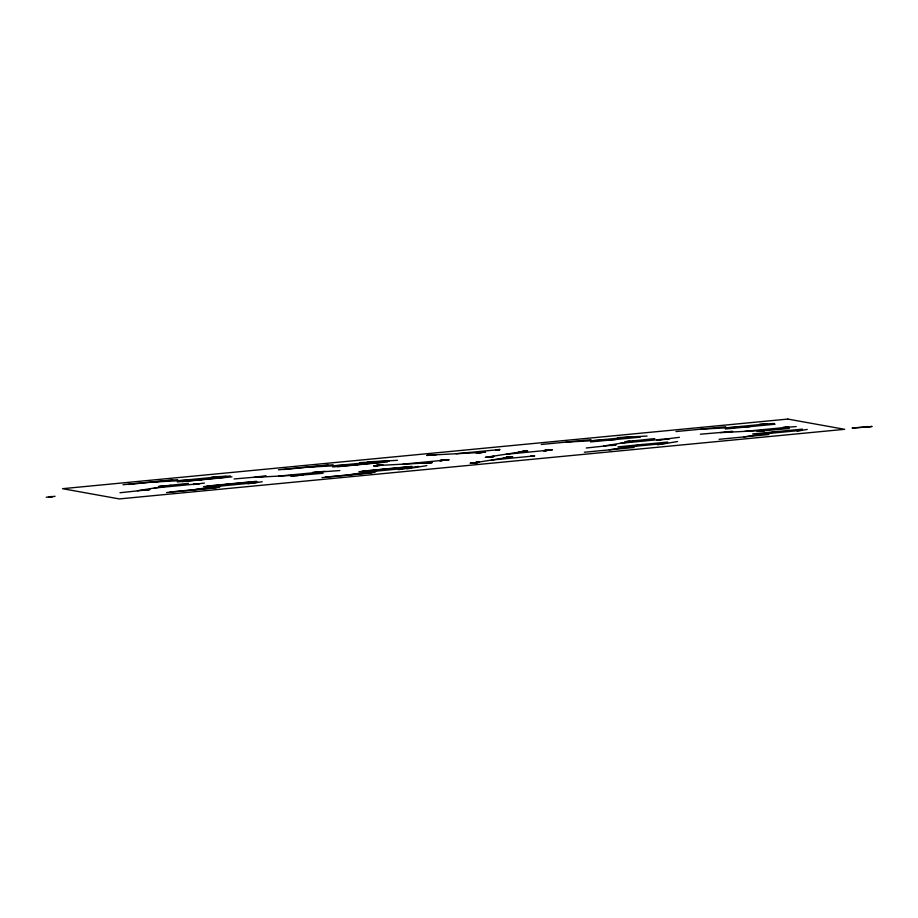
<?xml version="1.0" encoding="UTF-8"?>
<svg xmlns="http://www.w3.org/2000/svg" width="918" height="918" viewBox="0 0 918 918"><rect width="100%" height="100%" fill="white"/><g stroke="black" fill="none" stroke-linecap="round" stroke-linejoin="round"><path stroke-width="1.38" d="M431.311 455.007L428.637 455.271L429.681 455.213M429.601 455.167L430.978 455.041L430.117 455.041M429.349 462.706L430.393 462.649L422.865 463.315L426.973 462.959M444.197 460.193L441.489 460.446L442.878 460.274M443.394 460.285L442.487 460.343M443.164 460.388L446.274 460.033L444.519 460.205M480.63 452.448L477.911 452.7L479.299 452.528M479.827 452.54L478.909 452.608M479.999 452.425L482.696 452.287L481.594 452.448M495.548 449.9L497.453 449.774M497.728 449.763L499.484 449.591L496.133 449.877L499.966 449.556L498.164 449.694M498.497 449.705L497.808 449.763M498.313 449.717L498.704 449.648M487.091 457.198L485.289 457.394L523.306 451.53M471.267 463.154L472.609 462.947M479.012 462.316L474.904 462.764L477.796 462.374M519.749 451.908L520.713 451.748M503.684 457.852L507.78 457.405L504.797 457.807M525.268 451.369L526.875 451.163L519.749 451.908M510.087 457.221L511.429 457.003M512.588 456.923L508.48 457.371M546.095 450.52L544.408 450.623L547.633 450.313L543.525 450.715L546.015 450.417M488.904 457.015L488.433 457.038M491.038 456.82L492.335 456.602M475.857 462.672L477.027 462.5M521.975 451.702L522.101 451.713M525.257 451.289L523.65 451.484L527.724 451.082L523.96 451.484M524.603 451.369L521.917 451.61M525.922 451.277L525.165 451.277M512.588 456.912L509.433 457.279L511.372 456.969M546.187 450.44L552.418 449.797L548.975 450.095M547.92 450.359L549.354 450.061M548.31 450.199L551.534 449.877L550.571 450.038M491.348 460.079L534.574 455.913M533.622 456.028L532.233 456.212M531.889 456.223L530.558 456.338L533.668 456.062M471.152 463.108L474.514 462.867M119.983 492.736L149.886 489.546L144.849 490.35M163.622 485.725L158.584 486.54L188.488 483.338M137.448 490.74L171.023 485.347M194.8 489.627L228.375 484.234M247.998 483.763L258.073 482.145M252.14 483.361L262.215 481.743M350.217 474.709L383.793 469.316M398.378 469.66L418.528 466.413M406.674 468.857L426.813 465.621M474.56 462.775L509.26 457.164M586.246 447.995L616.15 444.805L611.113 445.609M629.886 440.984L624.848 441.787L654.752 438.597M603.711 445.999L637.287 440.594M609.254 449.854L642.83 444.461M657.414 444.794L677.564 441.558M743.959 436.922L777.535 431.529M797.157 431.058L807.22 429.44M490.384 456.877L494.182 456.464L490.407 456.82L491.52 456.739M547.323 450.313L548.551 450.095M548.62 450.199L549.653 449.981M506.828 457.497L503.672 457.852M507.482 457.439L509.88 457.29M473.263 462.89L471.886 463.062M532.142 456.154L531.556 456.246M521.355 451.702L520.667 451.805L524.43 451.323M491.692 456.762L493.299 456.556L491.337 456.694M505.531 457.6L504.843 457.761M506.185 457.543L505.485 457.657L508.102 457.451L507.011 457.6M477.165 462.557L477.853 462.408M534.586 455.948L533.484 456.074M482.26 452.379L485.565 452.046L481.927 452.413M445.838 460.125L449.143 459.78L445.494 460.159M522.617 451.576L518.865 452L521.435 451.805M533.771 456.028L533.392 456.016M521.573 451.622L523.891 451.369M523.26 451.645L525.05 451.449M487.997 457.026L490.315 456.774M488.686 456.98L491.486 456.843M506.392 457.474L510.764 457.026M472.816 462.867L474.617 462.672M476.304 462.695L470.108 463.246L472.678 463.051M489.156 457.095L490.201 456.797M475.685 462.569L472.747 463.016L473.355 462.959M377.264 465.506L373.546 465.874L377.539 465.575M427.077 462.924L424.747 463.142L427.329 462.936M428.362 462.844L428.913 462.879M376.77 465.529L375.428 465.701L383.036 465.047L378.491 465.415M379.731 465.38L381.119 465.208L377.47 465.426M549.09 450.038L545.303 450.589M546.841 450.474L547.507 450.382M489.753 456.912L491.417 456.659M473.436 462.993L476.557 462.477M429.498 455.121L426.755 455.431L431.231 455.053M432.952 454.938L434.34 454.766L430.68 454.984M433.434 454.915L436.257 454.605L432.607 454.972M478.806 452.563L476.075 452.872L480.55 452.494M482.753 452.356L483.729 452.253L482.57 452.264M522.64 451.667L521.298 451.84M442.384 460.297L439.653 460.618L444.117 460.239M446.332 460.102L447.296 459.998L446.137 460.01M426.09 462.97L427.409 462.89M429.05 462.821L426.227 462.924M475.237 462.649L476.235 462.511M123.046 484.704L172.779 479.942M278.464 469.798L328.196 465.024M541.299 444.473L591.031 439.699M675.992 431.552L725.736 426.778M127.981 484.452L177.713 479.678M283.398 469.534L333.131 464.76M456.12 453.733L497.567 449.763M590.825 440.812L632.273 436.83M725.518 427.88L766.966 423.909M177.507 480.791L218.943 476.809M332.924 465.874L374.372 461.892M590.618 441.914L640.351 437.14M725.312 428.993L775.044 424.219M177.289 481.893L227.033 477.119M332.718 466.975L382.45 462.202M182.223 481.64L231.956 476.867M337.652 466.723L387.385 461.949M325.052 471.324L312.625 472.518L339.855 470.555M679.412 437.312L656.909 440.124L669.348 438.93M204.416 483.063L193.159 484.463L199.378 483.866M788.803 426.985L782.584 427.581L796.204 426.595M154.235 488.043L195.683 484.061M278.579 476.109L320.015 472.127M402.91 464.175L444.358 460.193M506.529 454.238L547.966 450.256M620.499 443.291L661.947 439.32M744.842 431.368L786.278 427.386M490.74 456.774L491.727 456.636M487.722 457.233L488.732 457.095M206.86 486.081L256.604 481.307M362.289 471.163L412.021 466.39M510.133 457.084L509.146 457.221M203.509 486.62L253.242 481.847M358.927 471.703L408.659 466.929M507.126 457.543L506.323 457.623L506.92 457.566M617.963 446.848L667.696 442.074M752.668 433.916L802.401 429.142M211.588 486.93L253.035 482.948M367.005 472.013L408.453 468.042M626.042 447.158L667.489 443.176M760.747 434.225L802.194 430.255M169.933 492.014L219.666 487.24M325.351 477.096L375.095 472.322M472.541 463.085L473.55 462.947M584.387 452.241L634.12 447.468M719.092 439.309L768.825 434.535M166.571 492.553L216.315 487.779M322 477.635L371.733 472.862M868.99 426.778L872.1 426.48L852.065 428.029L869.312 426.847L867.441 426.503M429.945 455.076L427.639 455.351L429.096 455.271M377.103 465.506L374.418 465.782L375.875 465.713M379.398 465.415L382.083 465.128L380.626 465.196M428.717 462.856L432.355 462.488L427.731 462.901M431.621 455.018L433.124 454.858M433.376 454.938L430.278 455.202M480.94 452.459L482.684 452.379M378.09 465.449L376.598 465.61M378.411 465.46L379.914 465.3M549.561 450.015L550.444 449.969M446.263 460.125L444.668 460.205L445.31 460.113M475.754 462.603L476.339 462.592M476.155 462.546L477.188 462.42M432.814 454.995L432.057 454.949M479.437 452.482L480.309 452.436M481.411 452.482L482.134 452.436M376.908 465.483L377.654 465.518M379.593 465.437L378.847 465.392M443.015 460.228L443.887 460.182M445.7 460.17L444.828 460.216L448.179 459.872L446.733 459.941M427.099 462.879L423.737 463.223L425.195 463.154M508.469 457.325L509.892 457.153M531.453 456.28L532.348 456.154M479.598 452.643L481.571 452.482M497.694 449.74L499.059 449.591M431.701 454.972L435.293 454.685L433.835 454.754M481.021 452.413L484.612 452.126L483.155 452.195M377.069 465.587L378.009 465.495M427.811 462.856L431.403 462.569L429.945 462.638M476.499 462.534L479.024 462.305M478.416 452.712L476.958 452.792L479.644 452.505L478.875 452.62M441.983 460.457L440.525 460.526L443.21 460.239L442.442 460.366M495.777 449.923L496.982 449.82M759.576 424.288L774.367 423.519M700.859 429.165L750.178 426.606M725.22 431.839L732.61 431.449L700.342 434.214M789.331 428.511L757.063 431.276L764.465 430.898M617.47 437.599L647.064 436.061M720.182 432.642L769.491 430.083M566.165 442.086L615.485 439.527M431.471 455.018L480.78 452.459M367.866 461.869L397.46 460.331M359.581 462.661L389.163 461.123M308.264 467.147L357.584 464.588M378.25 465.46L427.57 462.901M215.696 476.798L230.487 476.029M211.553 477.199L226.344 476.431M152.847 482.065L202.167 479.506M258.945 476.58L266.346 476.19L234.079 478.966M323.067 473.252L290.799 476.017L298.201 475.639M253.919 477.383L303.227 474.824M55.034 496.305L46.233 497.246M787.828 419.078L62.527 488.686L119.34 498.922L844.64 429.314L787.828 419.078M51.592 496.546L48.665 496.822L52.601 496.73L51.592 496.546"/></g></svg>
